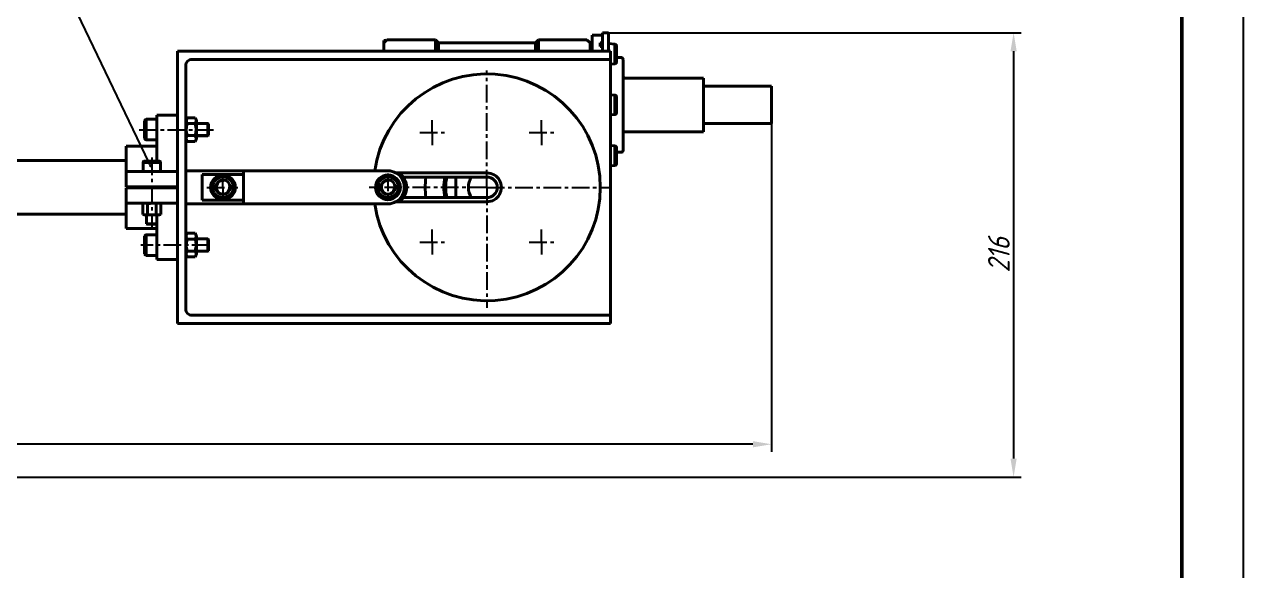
# Model space of a CAD drawing. Header units: millimetres. Extents: x 2231 to 3584, y 106 to 1044.
# Drawn here: x 2627.6 to 2824.7, y 843.5 to 931.8 of the extents above; entities that cross this region are included whole.
import ezdxf
from ezdxf import colors
from ezdxf.entities.mleader import LeaderData, LeaderLine
from ezdxf.math import Vec2, Vec3

# ---------------------------------------------------------------- set-up
doc = ezdxf.new("R2010")
doc.units = ezdxf.units.MM
doc.header["$LTSCALE"] = 0.3
doc.linetypes.add('CENTER', pattern=[50.8, 31.75, -6.35, 6.35, -6.35])
for name, color, linetype, lineweight in [('图形轮廓线', 7, 'Continuous', 40), ('图框线', 7, 'Continuous', 50), ('尺寸标注', 7, 'Continuous', 25), ('细实线', 7, 'Continuous', 25), ('细点画线', 7, 'CENTER', 25)]:
    doc.layers.add(name, color=color, linetype=linetype, lineweight=lineweight)
doc.styles.add('数字样式', font='gbeitc.shx', dxfattribs={"height": 3.5, "bigfont": 'gbcbig.shx'})
doc.dimstyles.new('机械样式 缩小比例3', dxfattribs={"dimtxt": 3.5, "dimasz": 3, "dimexe": 1.25, "dimexo": 0, "dimtad": 1, "dimtoh": 1, "dimdec": 3, "dimlfac": 3, "dimdsep": 46, "dimtxsty": '数字样式', "dimcen": 2.5, "dimadec": 0, "dimazin": 0, "dimtp": 0.03, "dimtm": 0.03, "dimtfac": 1, "dimtdec": 3, "dimtmove": 0, "dimatfit": 3, "dimfxl": 1, "dimarcsym": 0})

# ---------------------------------------------------------------- blocks, each defined once
blk = doc.blocks.new('_Dot')
at = {"color": 0, "linetype": 'ByBlock', "lineweight": -2}
blk.add_line((-0.5, 0), (-1, 0), dxfattribs=at)
at = {"color": 0, "linetype": 'ByBlock', "const_width": 0.5}
blk.add_lwpolyline([(-0.25, 0, 1), (0.25, 0, 1)], format="xyb", close=True, dxfattribs=at)
blk = doc.blocks.new('*D132')
at = {"layer": 'Defpoints', "color": 0, "lineweight": 15, "ltscale": 0.3, "transparency": 16777216}
for p in [(2722.04, 930.49), (2434.38, 858.64), (2787.51, 858.64)]:
    blk.add_point(p, dxfattribs=at)
at = {"layer": '细实线', "color": 0, "lineweight": -2, "ltscale": 0.3, "transparency": 16777216}
for p, q in [((2722.04, 930.49), (2788.76, 930.49)), ((2787.51, 927.49), (2787.51, 861.64)), ((2434.38, 858.64), (2788.76, 858.64))]:
    blk.add_line(p, q, dxfattribs=at)
at = {"layer": '细实线', "color": 0, "lineweight": 15, "ltscale": 0.3, "transparency": 16777216}
for points in [[(2787.01, 927.49), (2788.01, 927.49), (2787.51, 930.49)], [(2787.01, 861.64), (2788.01, 861.64), (2787.51, 858.64)]]:
    blk.add_solid(points, dxfattribs=at)
at = {"layer": '细实线', "color": 0, "lineweight": 15, "ltscale": 0.3, "transparency": 16777216, "insert": (2785.13, 894.57), "char_height": 3.5, "attachment_point": 5, "rotation": 90, "style": '数字样式'}
blk.add_mtext('216', dxfattribs=at)
blk = doc.blocks.new('*D133')
at = {"layer": 'Defpoints', "color": 0, "lineweight": 15, "ltscale": 0.3, "transparency": 16777216}
for p in [(2748.38, 915.83), (2304.32, 898.83), (2304.32, 863.97)]:
    blk.add_point(p, dxfattribs=at)
at = {"layer": '细实线', "color": 0, "lineweight": -2, "ltscale": 0.3, "transparency": 16777216}
for p, q in [((2748.38, 915.83), (2748.38, 862.72)), ((2304.32, 898.83), (2304.32, 862.72)), ((2745.38, 863.97), (2307.32, 863.97))]:
    blk.add_line(p, q, dxfattribs=at)
at = {"layer": '细实线', "color": 0, "lineweight": 15, "ltscale": 0.3, "transparency": 16777216}
for points in [[(2307.32, 864.47), (2307.32, 863.47), (2304.32, 863.97)], [(2745.38, 864.47), (2745.38, 863.47), (2748.38, 863.97)]]:
    blk.add_solid(points, dxfattribs=at)
at = {"layer": '细实线', "color": 0, "lineweight": 15, "ltscale": 0.3, "transparency": 16777216, "insert": (2526.35, 866.35), "char_height": 3.5, "attachment_point": 5, "style": '数字样式'}
blk.add_mtext('1778', dxfattribs=at)

msp = doc.modelspace()

# ---------------------------------------------------------------- linework, layer by layer
at = {"layer": '图形轮廓线', "ltscale": 0.3}
for p, q in [((2722.04284, 930.4935), (2721.04283, 930.4935)), ((2721.04283, 927.4935), (2721.04283, 930.4935)), ((2722.04284, 927.4935), (2722.04284, 930.4935)), ((2686.2095, 929.32683), (2685.7095, 928.82683)), ((2686.10951, 929.22683), (2685.7095, 929.22683)), ((2685.7095, 928.84984), (2685.7095, 929.22683)), ((2685.7095, 928.82683), (2685.7095, 927.4935)), ((2694.04284, 929.32683), (2686.2095, 929.32683)), ((2694.04284, 927.4935), (2694.04284, 929.32683)), ((2694.54285, 928.82683), (2694.04284, 929.32683)), ((2694.54285, 927.4935), (2694.54285, 928.82683)), ((2710.20951, 928.82683), (2694.54285, 928.82683)), ((2710.70951, 929.32683), (2710.20951, 928.82683)), ((2710.20951, 928.82683), (2710.20951, 927.4935)), ((2710.70951, 929.32683), (2710.70951, 927.4935)), ((2718.54284, 929.32683), (2710.70951, 929.32683)), ((2719.04284, 928.82683), (2718.54284, 929.32683)), ((2719.04284, 928.82683), (2719.04284, 927.4935)), ((2719.37617, 928.79407), (2719.04284, 928.79407)), ((2721.04283, 930.07683), (2719.37617, 930.07683)), ((2719.37617, 927.4935), (2719.37617, 930.07683)), ((2721.04283, 928.85323), (2720.70951, 928.85323)), ((2720.70951, 928.85323), (2720.70951, 928.25878)), ((2721.04283, 928.72074), (2720.70951, 928.72074)), ((2720.70951, 928.25878), (2721.04283, 928.25878)), ((2723.03856, 928.63362), (2722.04284, 928.72074)), ((2723.03856, 925.47452), (2723.03856, 928.63362)), ((2723.34284, 928.30156), (2723.34284, 925.80658)), ((2652.37618, 908.07359), (2652.37618, 927.4935)), ((2722.37617, 927.4935), (2652.37618, 927.4935)), ((2722.37617, 926.16016), (2722.37617, 927.4935)), ((2724.04284, 926.49349), (2723.34284, 926.49349)), ((2653.70951, 925.16016), (2653.70951, 885.82683)), ((2722.37617, 926.16016), (2654.7095, 926.16016)), ((2722.37617, 884.82683), (2722.37617, 926.16016)), ((2722.37617, 925.41657), (2723.03856, 925.47452)), ((2724.37616, 911.4935), (2724.37616, 926.16016)), ((2733.20711, 923.16016), (2724.70951, 923.16016)), ((2737.37618, 923.16016), (2733.20711, 923.16016)), ((2737.37618, 914.4935), (2737.37618, 923.16016)), ((2723.03856, 920.40638), (2722.37617, 920.46433)), ((2723.03856, 920.28669), (2723.03856, 920.40638)), ((2748.37617, 921.82683), (2737.37618, 921.82683)), ((2748.37617, 915.82683), (2748.37617, 921.82683)), ((2723.03856, 917.24728), (2723.03856, 920.28669)), ((2723.34284, 920.07432), (2723.34284, 919.97979)), ((2723.34284, 919.97979), (2723.34284, 917.57934)), ((2649.04285, 916.4935), (2647.29283, 916.4935)), ((2647.29283, 916.4935), (2647.29283, 916.38679)), ((2649.04285, 917.16016), (2652.37618, 917.16016)), ((2649.04285, 917.16016), (2649.04285, 909.74025)), ((2653.93053, 916.75133), (2653.70951, 916.3685)), ((2653.93053, 916.75133), (2655.2218, 916.75133)), ((2655.44284, 916.3685), (2655.2218, 916.75133)), ((2722.37617, 917.18933), (2723.03856, 917.24728)), ((2647.04283, 916.1528), (2647.04283, 916.24349)), ((2647.04283, 913.41016), (2647.04283, 916.1528)), ((2647.29283, 916.38679), (2647.29283, 913.16016)), ((2653.93053, 915.78908), (2655.2218, 915.78908)), ((2655.44284, 914.056), (2655.44284, 916.3685)), ((2657.29285, 915.82683), (2655.44284, 915.82683)), ((2657.37617, 915.7435), (2657.29285, 915.82683)), ((2657.29285, 915.76281), (2657.29285, 915.82683)), ((2657.29285, 913.82683), (2657.29285, 915.76281)), ((2657.37617, 915.7435), (2657.37617, 913.91016)), ((2724.70951, 914.4935), (2737.37618, 914.4935)), ((2737.37618, 915.82683), (2748.37617, 915.82683)), ((2647.29283, 913.16016), (2649.04285, 913.16016)), ((2653.70951, 913.28516), (2653.93053, 912.90233)), ((2653.93053, 913.86458), (2655.2218, 913.86458)), ((2653.93053, 912.90233), (2655.2218, 912.90233)), ((2655.2218, 912.90233), (2655.44284, 913.28516)), ((2655.44284, 913.28516), (2655.44284, 914.056)), ((2655.44284, 913.82683), (2657.29285, 913.82683)), ((2657.29285, 913.82683), (2657.37617, 913.91016)), ((2649.04285, 912.16016), (2644.04283, 912.16016)), ((2644.04283, 908.07359), (2644.04283, 912.16016)), ((2723.03856, 912.17914), (2722.37617, 912.23709)), ((2723.03856, 910.80718), (2723.03856, 912.17914)), ((2723.03856, 909.02004), (2723.03856, 910.80718)), ((2723.34284, 911.84708), (2723.34284, 910.76353)), ((2723.34284, 911.16016), (2724.04284, 911.16016)), ((2723.34284, 910.76353), (2723.34284, 909.3521)), ((2644.04283, 909.82683), (2621.04422, 909.82683)), ((2646.79283, 909.53192), (2646.79283, 908.07359)), ((2648.20951, 909.53192), (2646.79283, 909.53192)), ((2647.00117, 909.74025), (2648.20951, 909.74025)), ((2648.20951, 909.74025), (2649.41784, 909.74025)), ((2649.62618, 909.53192), (2648.20951, 909.53192)), ((2649.62618, 908.07359), (2649.62618, 909.53192)), ((2722.37617, 908.96208), (2723.03856, 909.02004)), ((2644.04283, 905.57969), (2644.04283, 908.07359)), ((2644.04283, 908.07359), (2652.37618, 908.07359)), ((2652.37618, 908.07359), (2652.37618, 905.57969)), ((2663.04285, 908.16016), (2653.70951, 908.16016)), ((2663.04285, 907.57516), (2656.37617, 907.57516)), ((2656.37617, 907.57516), (2656.37617, 903.41183)), ((2659.33095, 907.1166), (2658.49314, 906.63289)), ((2659.70952, 907.33516), (2659.33095, 907.1166)), ((2660.92587, 906.63289), (2660.08806, 907.1166)), ((2661.30444, 906.41433), (2660.92587, 906.63289)), ((2663.04285, 908.16016), (2686.37618, 908.16016)), ((2663.04285, 907.57516), (2663.04285, 908.16016)), ((2663.04285, 907.57516), (2663.04285, 903.41183)), ((2686.00401, 907.11808), (2685.1643, 906.63767)), ((2686.38341, 907.33515), (2686.00401, 907.11808)), ((2687.59702, 906.6281), (2686.76112, 907.1151)), ((2687.97471, 906.40805), (2687.59702, 906.6281)), ((2702.37617, 907.82683), (2687.66718, 907.82683)), ((2688.8706, 907.16016), (2702.37617, 907.16016)), ((2697.37617, 907.16016), (2697.37617, 903.82683)), ((2652.37618, 905.57969), (2644.04283, 905.57969)), ((2644.04283, 902.9134), (2644.04283, 905.4073)), ((2644.04283, 905.4073), (2652.37618, 905.4073)), ((2647.37618, 905.57969), (2647.37618, 905.4073)), ((2649.04285, 905.4073), (2649.04285, 905.57969)), ((2652.37618, 905.4073), (2652.37618, 905.57969)), ((2652.37618, 905.4073), (2652.37618, 902.9134)), ((2658.11457, 906.41433), (2658.11457, 905.97721)), ((2658.11457, 905.97721), (2658.11457, 905.00979)), ((2658.11457, 905.00979), (2658.11457, 904.57266)), ((2661.30444, 905.97721), (2661.30444, 906.41433)), ((2661.30444, 905.00979), (2661.30444, 905.97721)), ((2661.30444, 904.57266), (2661.30444, 905.00979)), ((2684.78316, 905.98348), (2684.77935, 905.01606)), ((2684.78487, 906.4206), (2684.78316, 905.98348)), ((2687.96746, 904.5664), (2687.96919, 905.00352)), ((2687.96919, 905.00352), (2687.97299, 905.97093)), ((2644.04283, 902.9134), (2652.37618, 902.9134)), ((2644.04283, 898.82683), (2644.04283, 902.9134)), ((2646.96388, 902.9134), (2646.77118, 902.86177)), ((2646.77118, 902.86177), (2646.77118, 901.09837)), ((2647.49034, 902.86177), (2647.49034, 901.09837)), ((2648.20951, 902.9134), (2648.92866, 902.86177)), ((2648.92866, 902.86177), (2648.92866, 901.09837)), ((2649.64783, 902.86177), (2649.45513, 902.9134)), ((2649.64783, 902.86177), (2649.64783, 901.09837)), ((2652.37618, 883.4935), (2652.37618, 902.9134)), ((2653.70951, 902.82683), (2663.04285, 902.82683)), ((2656.37617, 903.41183), (2663.04285, 903.41183)), ((2658.11457, 904.57266), (2658.49314, 904.3541)), ((2658.49314, 904.3541), (2659.33095, 903.87039)), ((2659.70952, 903.65183), (2660.08806, 903.87039)), ((2660.08806, 903.87039), (2660.92587, 904.3541)), ((2663.04285, 902.82683), (2663.04285, 903.41183)), ((2663.04285, 902.82683), (2686.37618, 902.82683)), ((2684.77764, 904.57894), (2685.15533, 904.35889)), ((2685.15533, 904.35889), (2685.99123, 903.87189)), ((2686.36892, 903.65184), (2686.74835, 903.86891)), ((2686.74835, 903.86891), (2687.58806, 904.34933)), ((2687.66717, 903.16016), (2702.37617, 903.16016)), ((2688.8706, 903.82683), (2702.37617, 903.82683)), ((2621.04422, 901.16016), (2644.04283, 901.16016)), ((2646.77118, 901.09837), (2646.96388, 901.04674)), ((2647.13075, 901.04674), (2646.77118, 901.09837)), ((2647.13075, 901.04674), (2646.96388, 901.04674)), ((2647.49034, 901.09837), (2647.13075, 901.04674)), ((2648.20951, 901.04674), (2647.13075, 901.04674)), ((2647.37618, 901.04674), (2647.37618, 899.5935)), ((2648.92866, 901.09837), (2648.20951, 901.04674)), ((2649.28826, 901.04674), (2648.20951, 901.04674)), ((2649.28826, 901.04674), (2648.92866, 901.09837)), ((2649.04285, 899.5935), (2649.04285, 901.04674)), ((2649.04285, 899.5935), (2649.04285, 901.04674)), ((2649.64783, 901.09837), (2649.28826, 901.04674)), ((2649.45513, 901.04674), (2649.28826, 901.04674)), ((2649.45513, 901.04674), (2649.64783, 901.09837)), ((2644.04283, 898.82683), (2649.04285, 898.82683)), ((2647.37618, 899.5935), (2647.44284, 899.52683)), ((2647.37618, 899.5935), (2648.20951, 899.5935)), ((2648.20951, 899.52683), (2647.44284, 899.52683)), ((2648.20951, 899.5935), (2649.04285, 899.5935)), ((2648.97617, 899.52683), (2648.20951, 899.52683)), ((2648.97617, 899.52683), (2649.04285, 899.5935)), ((2649.04285, 893.82683), (2649.04285, 899.5935)), ((2647.04283, 894.7435), (2647.04283, 897.57683)), ((2649.04285, 897.82683), (2647.29283, 897.82683)), ((2647.29283, 897.82683), (2647.29283, 894.4935)), ((2653.93053, 898.08466), (2653.70951, 897.70183)), ((2653.93053, 898.08466), (2655.2218, 898.08466)), ((2653.93053, 897.12241), (2655.2218, 897.12241)), ((2655.44284, 897.70183), (2655.2218, 898.08466)), ((2655.44284, 894.6185), (2655.44284, 897.70183)), ((2657.29285, 897.16016), (2655.44284, 897.16016)), ((2657.37617, 897.07683), (2657.29285, 897.16016)), ((2657.29285, 895.16016), (2657.29285, 897.16016)), ((2657.37617, 897.07683), (2657.37617, 895.2435)), ((2653.93053, 895.19791), (2655.2218, 895.19791)), ((2655.44284, 895.16016), (2657.29285, 895.16016)), ((2657.29285, 895.16016), (2657.37617, 895.2435)), ((2647.29283, 894.4935), (2649.04285, 894.4935)), ((2649.04285, 893.82683), (2652.37618, 893.82683)), ((2653.70951, 894.6185), (2653.93053, 894.23566)), ((2653.93053, 894.23566), (2655.2218, 894.23566)), ((2655.2218, 894.23566), (2655.44284, 894.6185)), ((2722.37617, 883.4935), (2652.37618, 883.4935)), ((2654.7095, 884.82683), (2722.37617, 884.82683)), ((2722.37617, 883.4935), (2722.37617, 884.82683))]:
    msp.add_line(p, q, dxfattribs=at)
at = {"layer": '图形轮廓线', "ltscale": 0.3, "flags": 128}
for points in [[(2658.49314, 906.63289), (2658.45019, 906.60809), (2658.11457, 906.41433)], [(2660.08806, 907.1166), (2660.04614, 907.14081), (2659.70952, 907.33516)], [(2685.1643, 906.63767), (2685.12124, 906.61304), (2684.78487, 906.4206)], [(2686.76112, 907.1151), (2686.71928, 907.13947), (2686.38341, 907.33515)], [(2692.51603, 907.16016), (2692.43479, 906.57469), (2692.37618, 905.4935)], [(2684.77935, 905.01606), (2684.77901, 904.93015), (2684.77764, 904.57894)], [(2687.97299, 905.97093), (2687.97332, 906.05684), (2687.97471, 906.40805)], [(2692.37618, 905.4935), (2692.43479, 904.41231), (2692.51603, 903.82683)], [(2659.33095, 903.87039), (2659.37287, 903.84618), (2659.70952, 903.65183)], [(2660.92587, 904.3541), (2660.96882, 904.3789), (2661.30444, 904.57266)], [(2685.99123, 903.87189), (2686.03307, 903.84752), (2686.36892, 903.65184)], [(2687.58806, 904.34933), (2687.63111, 904.37396), (2687.96746, 904.5664)]]:
    msp.add_lwpolyline(points, dxfattribs=at)
at = {"layer": '图形轮廓线', "ltscale": 0.3}
for centre, radius in [((2659.70951, 905.4935), 2), ((2659.7095, 905.4935), 1.17262), ((2686.37618, 905.4935), 2), ((2686.37617, 905.49349), 1.17262)]:
    msp.add_circle(centre, radius, dxfattribs=at)
for centre, radius, start, end in [((2723.0095, 928.30155), 0.33334, 0.0009812, 84.9990689), ((2724.04286, 926.16019), 0.3333, 359.9945356, 90.0050375), ((2654.70949, 925.16019), 0.99998, 89.999335, 180.0015188), ((2723.0095, 925.80659), 0.33334, 275.0009311, 359.9990188), ((2702.37617, 905.4935), 18.33333, 188.3636026, 171.6363974), ((2724.7095, 923.4935), 0.33334, 180.0006675, 270.0018938), ((2723.00949, 920.07431), 0.33334, 0.0017229, 84.9983273), ((2647.29285, 916.24348), 0.25002, 90.0042695, 179.9957305), ((2723.00949, 917.57935), 0.33334, 275.0016727, 359.9982771), ((2724.7095, 914.16016), 0.33334, 89.9977419, 179.9996969), ((2647.29285, 913.41018), 0.25002, 180.0043528, 269.9962163), ((2723.00949, 911.84707), 0.33334, 0.0017229, 84.9983273), ((2724.04286, 911.49346), 0.3333, 269.9953269, 0.0055269), ((2647.00119, 909.53189), 0.20836, 90.005885, 179.992749), ((2649.41785, 909.53193), 0.20833, 359.9979233, 90.0034427), ((2723.00949, 909.35211), 0.33334, 275.0016727, 359.9982771), ((2659.70939, 905.49355), 1.66654, 136.8697806, 163.1290037), ((2659.70951, 905.49353), 1.66663, 76.8712379, 103.1287621), ((2659.70962, 905.49355), 1.66654, 16.8709963, 43.1302194), ((2686.37614, 905.49352), 1.66663, 136.6460668, 162.9036283), ((2686.37618, 905.49347), 1.66669, 76.6462684, 102.9030448), ((2686.37617, 905.49349), 2.66667, 269.8508028, 90), ((2686.37641, 905.49366), 1.66638, 16.6432044, 42.9045576), ((2686.37617, 905.4935), 3, 308.9424489, 51.0575708), ((2702.37559, 905.4935), 6.95477, 166.1344828, 193.8655172), ((2702.37592, 905.4935), 6.66642, 165.5219377, 194.4780623), ((2702.37618, 905.4935), 3.00001, 146.2510802, 213.7489198), ((2702.37617, 905.4935), 3, 146.2509589, 213.7490411), ((2702.37618, 905.4935), 2.33333, 269.9997637, 90.0002363), ((2702.37616, 905.4935), 1.66667, 270.0001754, 89.9998246), ((2659.7094, 905.49345), 1.66655, 196.8711497, 223.1301131), ((2659.70961, 905.49345), 1.66655, 316.8698869, 343.1288503), ((2686.37623, 905.49355), 1.66674, 196.647163, 222.9032092), ((2686.37621, 905.49347), 1.66662, 316.646053, 342.9036894), ((2659.70951, 905.49348), 1.66665, 256.8714234, 283.1285766), ((2686.37617, 905.49351), 1.66668, 256.6461287, 282.9030905), ((2647.29285, 897.57681), 0.25002, 90.0037836, 179.9959318), ((2647.29285, 894.74352), 0.25002, 180.0045552, 269.9957305), ((2654.70948, 885.8268), 0.99997, 179.9983806, 270.0009079)]:
    msp.add_arc(centre, radius, start, end, dxfattribs=at)
for points, knots in [([(2653.93053, 915.78908), (2653.9079, 915.83022), (2653.80599, 916.01548), (2653.74037, 916.37629), (2653.87338, 916.63862), (2653.93053, 916.75133)], [0, 0, 0, 0, 0.140026851, 0.630503546, 1, 1, 1, 1]), ([(2655.2218, 916.75133), (2655.27895, 916.63862), (2655.41196, 916.37629), (2655.34634, 916.01548), (2655.24443, 915.83022), (2655.2218, 915.78908)], [0, 0, 0, 0, 0.369496454, 0.859973149, 1, 1, 1, 1]), ([(2653.93053, 913.86458), (2653.85283, 914.20843), (2653.70751, 914.85149), (2653.85971, 915.49136), (2653.93053, 915.78908)], [0, 0, 0, 0, 0.534716609, 1, 1, 1, 1]), ([(2655.2218, 915.78908), (2655.29951, 915.44522), (2655.44485, 914.80216), (2655.29263, 914.1623), (2655.2218, 913.86458)], [0, 0, 0, 0, 0.534716393, 1, 1, 1, 1]), ([(2653.93053, 912.90233), (2653.85308, 913.07467), (2653.70764, 913.39834), (2653.85952, 913.71604), (2653.93053, 913.86458)], [0, 0, 0, 0, 0.53245482, 1, 1, 1, 1]), ([(2655.2218, 913.86458), (2655.29926, 913.69224), (2655.44472, 913.36857), (2655.29282, 913.05087), (2655.2218, 912.90233)], [0, 0, 0, 0, 0.532454063, 1, 1, 1, 1]), ([(2647.49034, 902.86177), (2647.5431, 902.8686), (2647.7816, 902.89949), (2648.02216, 902.90731), (2648.20951, 902.9134)], [0, 0, 0, 0, 0.221204348, 1, 1, 1, 1]), ([(2648.20951, 901.04674), (2648.02216, 901.05283), (2647.7816, 901.06065), (2647.5431, 901.09154), (2647.49034, 901.09837)], [0, 0, 0, 0, 0.778795652, 1, 1, 1, 1]), ([(2653.93053, 895.19791), (2653.90787, 895.28124), (2653.79939, 895.68021), (2653.73941, 896.34377), (2653.87413, 896.89263), (2653.93053, 897.12241)], [0, 0, 0, 0, 0.133056789, 0.63704549, 1, 1, 1, 1]), ([(2653.93053, 897.12241), (2653.85308, 897.29475), (2653.70764, 897.61842), (2653.85952, 897.93612), (2653.93053, 898.08466)], [0, 0, 0, 0, 0.532454889, 1, 1, 1, 1]), ([(2655.2218, 898.08466), (2655.29926, 897.91232), (2655.44472, 897.58866), (2655.29282, 897.27095), (2655.2218, 897.12241)], [0, 0, 0, 0, 0.532455163, 1, 1, 1, 1]), ([(2655.2218, 897.12241), (2655.2782, 896.89263), (2655.41292, 896.34377), (2655.35294, 895.68021), (2655.24446, 895.28124), (2655.2218, 895.19791)], [0, 0, 0, 0, 0.36295451, 0.866943211, 1, 1, 1, 1]), ([(2653.93053, 894.23566), (2653.85308, 894.408), (2653.70764, 894.73167), (2653.85952, 895.04937), (2653.93053, 895.19791)], [0, 0, 0, 0, 0.532455425, 1, 1, 1, 1]), ([(2655.2218, 895.19791), (2655.29926, 895.02557), (2655.44472, 894.7019), (2655.29282, 894.3842), (2655.2218, 894.23566)], [0, 0, 0, 0, 0.532454696, 1, 1, 1, 1])]:
    msp.add_open_spline(points, degree=3, knots=knots, dxfattribs=at)
at = {"layer": '图框线', "ltscale": 0.3}
msp.add_line((2814.69134, 634.02187), (2814.69134, 1034.02187), dxfattribs=at)
at = {"layer": '尺寸标注', "ltscale": 0.3}
msp.add_line((2824.69134, 624.02187), (2824.69134, 1044.02187), dxfattribs=at)
at = {"layer": '细实线', "ltscale": 0.3}
for p, q in [((2657.37617, 915.7435), (2655.44284, 915.7435)), ((2657.37617, 913.91016), (2655.44284, 913.91016)), ((2647.44284, 899.52683), (2647.44284, 901.04674)), ((2648.97617, 899.52683), (2648.97617, 901.04674)), ((2657.37617, 897.07683), (2655.44284, 897.07683)), ((2657.37617, 895.2435), (2655.44284, 895.2435))]:
    msp.add_line(p, q, dxfattribs=at)
for centre, radius, start, end in [((2659.70553, 905.5031), 1.00403, 80.5468695, 350.1532695), ((2686.37617, 905.4935), 1, 90, 0.0000008)]:
    msp.add_arc(centre, radius, start, end, dxfattribs=at)
at = {"layer": '细点画线', "ltscale": 0.3}
for p, q in [((2702.37629, 905.49362), (2702.37629, 924.35645)), ((2646.19299, 914.77348), (2658.3936, 914.77348)), ((2693.5373, 914.33234), (2693.5373, 916.33234)), ((2711.21501, 914.33233), (2711.21501, 916.33233)), ((2691.5373, 914.33234), (2695.5373, 914.33234)), ((2693.5373, 914.33234), (2693.5373, 912.33234)), ((2709.21501, 914.33233), (2713.21501, 914.33233)), ((2711.21501, 914.33233), (2711.21501, 912.33233)), ((2648.20951, 910.31604), (2648.20951, 899.07199)), ((2659.70951, 905.49349), (2659.70951, 907.71367)), ((2686.37617, 907.7286), (2686.37617, 903.22343)), ((2657.11273, 905.49349), (2662.10832, 905.49349)), ((2659.70951, 905.49349), (2659.70951, 903.2698)), ((2702.37616, 905.4935), (2683.32153, 905.4935)), ((2702.37616, 905.4935), (2722.37617, 905.4935)), ((2702.37616, 905.4935), (2702.37616, 886.04417)), ((2693.5373, 896.65464), (2693.5373, 898.65464)), ((2711.21502, 896.65468), (2711.21502, 898.65468)), ((2657.55552, 896.16016), (2646.42363, 896.16016)), ((2691.5373, 896.65464), (2695.5373, 896.65465)), ((2693.5373, 896.65464), (2693.53731, 894.65464)), ((2709.21502, 896.65467), (2713.21502, 896.65468)), ((2711.21502, 896.65468), (2711.21502, 894.65468))]:
    msp.add_line(p, q, dxfattribs=at)

# ---------------------------------------------------------------- dimensions: what is measured, and where the dimension line sits
at = {"layer": '细实线', "lineweight": 15, "ltscale": 0.3}
dim = msp.add_linear_dim(base=(2787.50747, 858.64349), p1=(2722.04284, 930.4935), p2=(2434.37617, 858.64349), angle=90, text='216', dimstyle='机械样式 缩小比例3', dxfattribs=at)
dim.commit()
dim.dimension.update_dxf_attribs({"geometry": '*D132', "text_midpoint": (2785.13247, 894.56849)})
dim = msp.add_linear_dim(base=(2304.31792, 863.97139), p1=(2748.37617, 915.82683), p2=(2304.31792, 898.82683), text='1778', dimstyle='机械样式 缩小比例3', dxfattribs=at)
dim.commit()
dim.dimension.update_dxf_attribs({"geometry": '*D133', "text_midpoint": (2526.34705, 866.34639)})

# ---------------------------------------------------------------- leaders
at = {"layer": '尺寸标注', "ltscale": 0.3}
ml = msp.add_multileader_mtext('Standard', dxfattribs=at)
ml.set_content('\\L{\\L27}', color=256, style='数字样式')
ml.set_leader_properties()
ml.set_arrow_properties(name='DOT')
ml.build(insert=Vec2(0, 0))
ml.multileader.update_dxf_attribs({"text_left_attachment_type": 8, "text_right_attachment_type": 8, "dogleg_length": 2, "arrow_head_size": 0.5})
ctx = ml.context
ctx.base_point, ctx.char_height, ctx.arrow_head_size, ctx.landing_gap_size, ctx.plane_origin = Vec3(2630.25965, 933.56909), 3.5, 0.5, 0, Vec3(2592.38972, 909.04682)
ctx.left_attachment, ctx.right_attachment, ctx.text_align_type = 8, 8, 2
notes = []
notes.append((ctx, [(1, (1, 1, 0), (2636.19715, 933.56909), (-1, 0), 2, [(0, [(2648.02436, 908.98555)], 0, [])])]))
ctx.mtext.insert, ctx.mtext.alignment, ctx.mtext.flow_direction = Vec3(2634.19715, 937.76909), 3, 5
for ctx, leaders in notes:
    for number, flags, end, landing, length, lines in leaders:
        leader = LeaderData()
        leader.index, (leader.has_last_leader_line, leader.has_dogleg_vector, leader.attachment_direction) = number, flags
        leader.last_leader_point, leader.dogleg_vector, leader.dogleg_length = Vec3(end), Vec3(landing), length
        for number, points, colour, breaks in lines:
            line = LeaderLine()
            line.index, line.vertices, line.color, line.breaks = number, Vec3.list(points), colors.encode_raw_color(colour), breaks
            leader.lines.append(line)
        ctx.leaders.append(leader)

doc.saveas('drawing.dxf')
